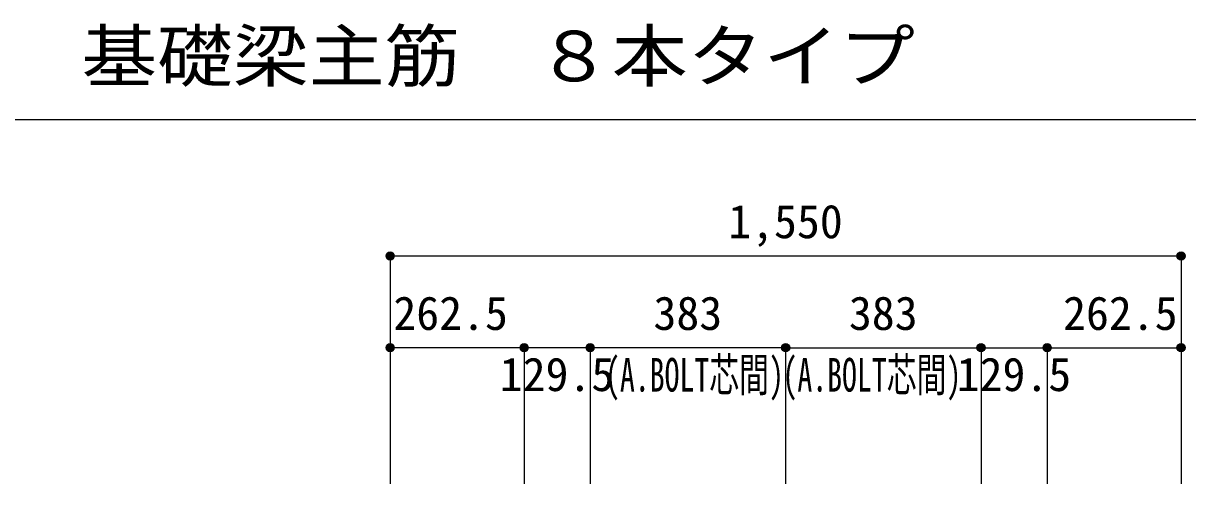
# Model space of a CAD drawing. Units: millimetres at full size, sheet at 1:30. Extents: x -5973 to 5954, y -4195 to 4201.
# Drawn here: x -942 to 1340, y -937 to -33 of the extents above; entities that cross this region are included whole.
import ezdxf
from ezdxf.enums import TextEntityAlignment as Align

# ---------------------------------------------------------------- set-up
doc = ezdxf.new("R2010")
doc.units = ezdxf.units.MM
doc.header["$LTSCALE"] = 30
doc.header["$PDMODE"] = 32
doc.header["$PDSIZE"] = 15
for name, color, linetype in [('0-7_文字', 4, 'Continuous'), ('0-D_寸法', 4, 'Continuous'), ('6-7_文字', 7, 'Continuous'), ('F-0_枠', 6, 'Continuous')]:
    doc.layers.add(name, color=color, linetype=linetype)
doc.styles.add('ＭＳ ゴシック', font='')
doc.styles.get('ＭＳ ゴシック').set_extended_font_data('MS Gothic')

msp = doc.modelspace()

# ---------------------------------------------------------------- linework, layer by layer
at = {"layer": '0-D_寸法'}
for p, q in [((-222.56, -490.12), (-222.56, -670.12)), ((-222.56, -490.12), (-222.56, -670.12)), ((-222.56, -490.12), (1327.44, -490.12)), ((-222.56, -490.12), (1327.44, -490.12)), ((1327.44, -490.12), (1327.44, -670.12)), ((-222.56, -670.12), (-222.56, -937.16)), ((-222.56, -670.12), (-222.56, -937.16)), ((39.94, -670.12), (-222.56, -670.12)), ((169.44, -670.12), (39.94, -670.12)), ((39.94, -670.12), (39.94, -937.16)), ((169.44, -670.12), (169.44, -937.16)), ((552.44, -670.12), (169.44, -670.12)), ((552.44, -670.12), (552.44, -937.16)), ((552.44, -670.12), (935.44, -670.12)), ((935.44, -670.12), (935.44, -937.16)), ((935.44, -670.12), (1064.94, -670.12)), ((1064.94, -670.12), (1064.94, -937.16)), ((1064.94, -670.12), (1327.44, -670.12)), ((1327.44, -670.12), (1327.44, -937.16)), ((1327.44, -670.12), (1327.44, -937.16))]:
    msp.add_line(p, q, dxfattribs=at)
for centre, radius in [((-222.56, -490.12), 8), ((-222.56, -490.12), 7.2), ((-222.56, -490.12), 6.4), ((-222.56, -490.12), 5.6), ((-222.56, -490.12), 4.8), ((-222.56, -490.12), 4), ((-222.56, -490.12), 3.2), ((-222.56, -490.12), 2.4), ((-222.56, -490.12), 1.6), ((-222.56, -490.12), 0.8), ((1327.44, -490.12), 8), ((1327.44, -490.12), 7.2), ((1327.44, -490.12), 6.4), ((1327.44, -490.12), 5.6), ((1327.44, -490.12), 4.8), ((1327.44, -490.12), 4), ((1327.44, -490.12), 3.2), ((1327.44, -490.12), 2.4), ((1327.44, -490.12), 1.6), ((1327.44, -490.12), 0.8), ((-222.56, -670.12), 8), ((-222.56, -670.12), 7.2), ((-222.56, -670.12), 6.4), ((-222.56, -670.12), 5.6), ((-222.56, -670.12), 4.8), ((-222.56, -670.12), 4), ((-222.56, -670.12), 3.2), ((-222.56, -670.12), 2.4), ((-222.56, -670.12), 1.6), ((-222.56, -670.12), 0.8), ((39.94, -670.12), 8), ((39.94, -670.12), 7.2), ((39.94, -670.12), 6.4), ((39.94, -670.12), 5.6), ((39.94, -670.12), 4.8), ((39.94, -670.12), 4), ((39.94, -670.12), 3.2), ((39.94, -670.12), 2.4), ((39.94, -670.12), 1.6), ((39.94, -670.12), 0.8), ((169.44, -670.12), 8), ((169.44, -670.12), 7.2), ((169.44, -670.12), 6.4), ((169.44, -670.12), 5.6), ((169.44, -670.12), 4.8), ((169.44, -670.12), 4), ((169.44, -670.12), 3.2), ((169.44, -670.12), 2.4), ((169.44, -670.12), 1.6), ((169.44, -670.12), 0.8), ((552.44, -670.12), 8), ((552.44, -670.12), 7.2), ((552.44, -670.12), 6.4), ((552.44, -670.12), 5.6), ((552.44, -670.12), 4.8), ((552.44, -670.12), 4), ((552.44, -670.12), 3.2), ((552.44, -670.12), 2.4), ((552.44, -670.12), 1.6), ((552.44, -670.12), 0.8), ((935.44, -670.12), 8), ((935.44, -670.12), 7.2), ((935.44, -670.12), 6.4), ((935.44, -670.12), 5.6), ((935.44, -670.12), 4.8), ((935.44, -670.12), 4), ((935.44, -670.12), 3.2), ((935.44, -670.12), 2.4), ((935.44, -670.12), 1.6), ((935.44, -670.12), 0.8), ((1064.94, -670.12), 8), ((1064.94, -670.12), 7.2), ((1064.94, -670.12), 6.4), ((1064.94, -670.12), 5.6), ((1064.94, -670.12), 4.8), ((1064.94, -670.12), 4), ((1064.94, -670.12), 3.2), ((1064.94, -670.12), 2.4), ((1064.94, -670.12), 1.6), ((1064.94, -670.12), 0.8), ((1327.44, -670.12), 8), ((1327.44, -670.12), 7.2), ((1327.44, -670.12), 6.4), ((1327.44, -670.12), 5.6), ((1327.44, -670.12), 4.8), ((1327.44, -670.12), 4), ((1327.44, -670.12), 3.2), ((1327.44, -670.12), 2.4), ((1327.44, -670.12), 1.6), ((1327.44, -670.12), 0.8)]:
    msp.add_circle(centre, radius, dxfattribs=at)
at = {"layer": '0-D_寸法', "color": 7}
for p in [(-222.56, -490.12), (-222.56, -490.12), (1327.44, -490.12), (-222.56, -670.12), (39.94, -670.12), (169.44, -670.12), (552.44, -670.12), (552.44, -670.12), (935.44, -670.12), (935.44, -670.12), (1064.94, -670.12), (1064.94, -670.12), (1327.44, -670.12), (1327.44, -670.12)]:
    msp.add_point(p, dxfattribs=at)
at = {"layer": 'F-0_枠', "color": 2}
msp.add_line((-5972.88, -222.05), (3723.6, -222.05), dxfattribs=at)

# ---------------------------------------------------------------- texts
at = {"layer": '0-7_文字', "style": 'ＭＳ ゴシック', "width": 0.65}
for p in [(198.57, -776.1), (546.31, -776.1)]:
    msp.add_text('(A.BOLT芯間)', height=65.98, dxfattribs=at).set_placement(p, align=Align.BOTTOM_LEFT)
at = {"layer": '0-D_寸法', "style": 'ＭＳ ゴシック'}
for s, p in [('1,550', (439.94, -475.12)), ('262.5', (-216.31, -655.12)), ('383', (293.44, -655.12)), ('383', (676.44, -655.12)), ('262.5', (1096.19, -655.12)), ('129.5', (-7.81, -775.12)), ('129.5', (887.69, -775.12))]:
    msp.add_text(s, height=65.98, dxfattribs=at).set_placement(p, align=Align.BOTTOM_LEFT)
at = {"layer": '6-7_文字', "color": 2, "style": 'ＭＳ ゴシック', "width": 1.1}
msp.add_text('\u3000\u3000基礎梁主筋\u3000８本タイプ', height=98.97, dxfattribs=at).set_placement((-1124.64, -177.05), align=Align.BOTTOM_LEFT)

doc.saveas('drawing.dxf')
